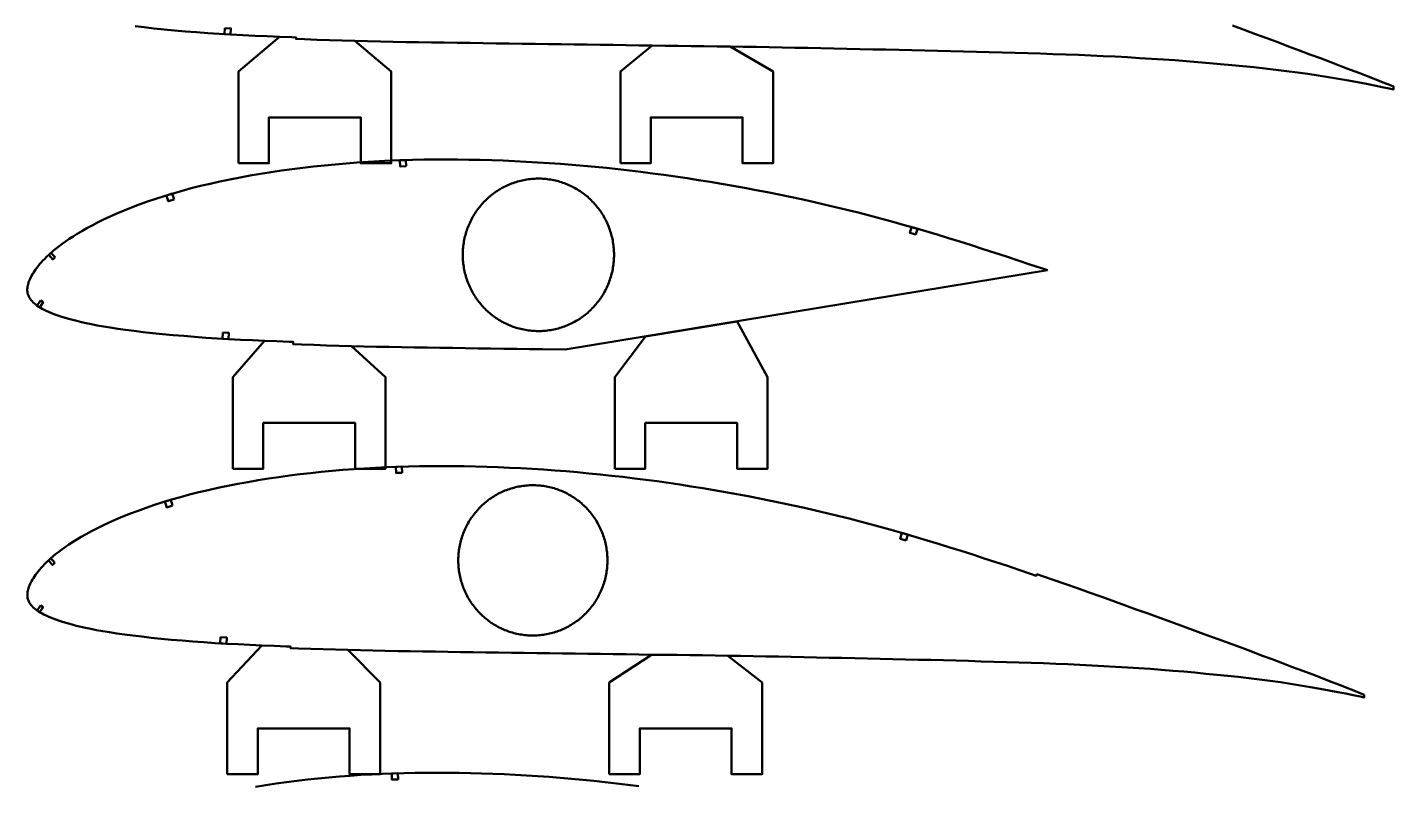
# Model space of a CAD drawing. Header units: metres. Extents: x -32 to 1074, y -15727 to -24.
# Drawn here: x -1 to 893, y -6847 to -6351 of the extents above; entities that cross this region are included whole.
import ezdxf

# ---------------------------------------------------------------- set-up
doc = ezdxf.new("R2010")
doc.units = ezdxf.units.M
doc.layers.add('Layer', color=7, linetype='Continuous', lineweight=50)

msp = doc.modelspace()

# ---------------------------------------------------------------- linework, layer by layer
at = {"layer": 'Layer', "color": 1}
for p, q in [((186.93, -6359.14), (186.93, -6359.64)), ((436.93, -6363.36), (436.93, -6363.86)), ((433.31, -6548.47), (433.31, -6548.97)), ((183.31, -6558.89), (183.31, -6559.39)), ((179.68, -6757.74), (179.68, -6758.24)), ((429.68, -6762.02), (429.68, -6762.52))]:
    msp.add_line(p, q, dxfattribs=at)
at = {"layer": 'Layer'}
for points in [[(69.39, -6350.36), (75.34, -6351.07), (81.65, -6351.76), (88.28, -6352.43), (95.17, -6353.08), (102.26, -6353.72), (109.49, -6354.31), (116.84, -6354.85), (124.33, -6355.33), (131.98, -6355.76), (139.78, -6356.17), (147.68, -6356.55), (155.69, -6356.9), (163.8, -6357.22), (171.99, -6357.54), (174.74, -6357.64), (174.7, -6358.69), (180.18, -6358.9), (188.41, -6359.19), (196.64, -6359.46), (204.89, -6359.7), (213.19, -6359.92), (221.52, -6360.13), (229.86, -6360.33), (238.2, -6360.51), (246.53, -6360.68), (254.88, -6360.82), (263.26, -6360.95), (271.69, -6361.07), (280.13, -6361.19), (288.59, -6361.32), (297.06, -6361.45), (305.55, -6361.56), (314.07, -6361.68), (322.59, -6361.79), (331.11, -6361.91), (339.63, -6362.03), (348.15, -6362.16), (356.67, -6362.28), (365.18, -6362.4), (373.7, -6362.51), (382.22, -6362.62), (390.74, -6362.74), (399.27, -6362.86), (407.79, -6362.98), (416.3, -6363.1), (424.82, -6363.21), (433.34, -6363.32), (441.85, -6363.43), (450.35, -6363.54), (458.84, -6363.66), (467.33, -6363.8), (475.82, -6363.93), (484.29, -6364.08), (492.76, -6364.23), (501.22, -6364.39), (509.68, -6364.56), (518.16, -6364.75), (526.66, -6364.94), (535.16, -6365.13), (543.66, -6365.31), (552.17, -6365.49), (560.67, -6365.67), (569.16, -6365.87), (577.66, -6366.07), (586.15, -6366.27), (594.64, -6366.46), (603.1, -6366.66), (611.55, -6366.86), (619.98, -6367.08), (628.41, -6367.31), (636.85, -6367.56), (645.28, -6367.8), (653.67, -6368.04), (662, -6368.29), (670.27, -6368.57), (678.51, -6368.87), (686.7, -6369.18), (694.82, -6369.5), (702.85, -6369.86), (710.84, -6370.26), (718.81, -6370.71), (726.75, -6371.17), (734.62, -6371.62), (742.34, -6372.07), (749.9, -6372.6), (757.44, -6373.22), (764.98, -6373.83), (772.44, -6374.43), (779.8, -6375.08), (787.12, -6375.81), (794.43, -6376.54), (801.66, -6377.22), (808.78, -6377.95), (815.87, -6378.81), (823, -6379.72), (830.09, -6380.63), (837, -6381.55), (843.76, -6382.6), (850.48, -6383.72), (857.07, -6384.85), (863.45, -6385.96), (869.51, -6387.06), (875.25, -6388.15), (880.63, -6389.16), (885.63, -6390.14), (890.23, -6391.06), (893.08, -6391.66), (893.08, -6389.83), (890.41, -6388.74), (886.11, -6387.08), (881.46, -6385.24), (876.38, -6383.26), (870.83, -6381.14), (864.87, -6378.87), (858.55, -6376.45), (851.95, -6373.93), (845.15, -6371.34), (838.29, -6368.75), (831.37, -6366.19), (824.35, -6363.54), (817.26, -6360.84), (810.04, -6358.16), (802.7, -6355.45), (795.24, -6352.72), (787.63, -6349.93)], [(69.39, -6350.36), (75.34, -6351.07), (81.65, -6351.76), (88.28, -6352.43), (95.17, -6353.08), (102.26, -6353.72), (109.49, -6354.31), (116.84, -6354.85), (124.33, -6355.33), (131.98, -6355.76), (139.78, -6356.17), (147.68, -6356.55), (155.69, -6356.9), (163.8, -6357.22), (171.99, -6357.54), (174.74, -6357.64), (174.7, -6358.69), (180.18, -6358.9), (188.41, -6359.19), (196.64, -6359.46), (204.89, -6359.7), (213.19, -6359.92), (221.52, -6360.13), (229.86, -6360.33), (238.2, -6360.51), (246.53, -6360.68), (254.88, -6360.82), (263.26, -6360.95), (271.69, -6361.07), (280.13, -6361.19), (288.59, -6361.32), (297.06, -6361.45), (305.55, -6361.56), (314.07, -6361.68), (322.59, -6361.79), (331.11, -6361.91), (339.63, -6362.03), (348.15, -6362.16), (356.67, -6362.28), (365.18, -6362.4), (373.7, -6362.51), (382.22, -6362.62), (390.74, -6362.74), (399.27, -6362.86), (407.79, -6362.98), (416.3, -6363.1), (424.82, -6363.21), (433.34, -6363.32), (441.85, -6363.43), (450.35, -6363.54), (458.84, -6363.66), (467.33, -6363.8), (475.82, -6363.93), (484.29, -6364.08), (492.76, -6364.23), (501.22, -6364.39), (509.68, -6364.56), (518.16, -6364.75), (526.66, -6364.94), (535.16, -6365.13), (543.66, -6365.31), (552.17, -6365.49), (560.67, -6365.67), (569.16, -6365.87), (577.66, -6366.07), (586.15, -6366.27), (594.64, -6366.46), (603.1, -6366.66), (611.55, -6366.86), (619.98, -6367.08), (628.41, -6367.31), (636.85, -6367.56), (645.28, -6367.8), (653.67, -6368.04), (662, -6368.29), (670.27, -6368.57), (678.51, -6368.87), (686.7, -6369.18), (694.82, -6369.5), (702.85, -6369.86), (710.84, -6370.26), (718.81, -6370.71), (726.75, -6371.17), (734.62, -6371.62), (742.34, -6372.07), (749.9, -6372.6), (757.44, -6373.22), (764.98, -6373.83), (772.44, -6374.43), (779.8, -6375.08), (787.12, -6375.81), (794.43, -6376.54), (801.66, -6377.22), (808.78, -6377.95), (815.87, -6378.81), (823, -6379.72), (830.09, -6380.63), (837, -6381.55), (843.76, -6382.6), (850.48, -6383.72), (857.07, -6384.85), (863.45, -6385.96), (869.51, -6387.06), (875.25, -6388.15), (880.63, -6389.16), (885.63, -6390.14), (890.23, -6391.06), (893.08, -6391.66), (893.08, -6389.83), (890.41, -6388.74), (886.11, -6387.08), (881.46, -6385.24), (876.38, -6383.26), (870.83, -6381.14), (864.87, -6378.87), (858.55, -6376.45), (851.95, -6373.93), (845.15, -6371.34), (838.29, -6368.75), (831.37, -6366.19), (824.35, -6363.54), (817.26, -6360.84), (810.04, -6358.16), (802.7, -6355.45), (795.24, -6352.72), (787.63, -6349.93)], [(128.09, -6351.53), (132.09, -6351.76), (131.86, -6355.75), (127.87, -6355.53), (128.09, -6351.53)], [(246.75, -6441.97), (242.76, -6442.09), (242.63, -6438.09), (246.63, -6437.97), (246.75, -6441.97)], [(94.83, -6463.74), (91, -6464.91), (89.83, -6461.09), (93.66, -6459.92), (94.83, -6463.74)], [(580.29, -6486.78), (576.45, -6485.66), (577.58, -6481.82), (581.42, -6482.94), (580.29, -6486.78)], [(16.96, -6501.61), (15.47, -6502.95), (12.79, -6499.99), (14.27, -6498.64), (16.96, -6501.61)], [(7.46, -6529.94), (9.12, -6531.05), (6.9, -6534.38), (5.23, -6533.26), (7.46, -6529.94)], [(126.7, -6550.92), (130.69, -6551.15), (130.46, -6555.14), (126.47, -6554.91), (126.7, -6550.92)], [(244.1, -6642.66), (240.1, -6642.78), (239.98, -6638.78), (243.97, -6638.66), (244.1, -6642.66)], [(93.84, -6664.19), (90.01, -6665.36), (88.84, -6661.53), (92.67, -6660.36), (93.84, -6664.19)], [(573.99, -6686.99), (570.15, -6685.86), (571.27, -6682.03), (575.11, -6683.15), (573.99, -6686.99)], [(16.82, -6701.63), (15.34, -6702.97), (12.65, -6700.01), (14.14, -6698.66), (16.82, -6701.63)], [(7.4, -6729.56), (9.06, -6730.67), (6.84, -6734), (5.18, -6732.88), (7.4, -6729.56)], [(125.3, -6750.31), (129.29, -6750.53), (129.07, -6754.53), (125.07, -6754.3), (125.3, -6750.31)], [(399.1, -6847.86), (391.73, -6846.91), (384.37, -6846.03), (377.02, -6845.19), (369.66, -6844.4), (362.31, -6843.67), (354.96, -6842.99), (347.61, -6842.37), (340.26, -6841.8), (332.9, -6841.28), (325.54, -6840.81), (318.19, -6840.4), (310.84, -6840.03), (303.49, -6839.72), (296.16, -6839.47), (288.84, -6839.27), (281.53, -6839.12), (274.24, -6839.03), (266.98, -6838.99), (259.76, -6839), (252.6, -6839.08), (245.47, -6839.22), (238.37, -6839.44), (231.27, -6839.72), (224.18, -6840.07), (217.11, -6840.48), (210.06, -6840.95), (203.03, -6841.49), (196.03, -6842.09), (189.06, -6842.76), (182.13, -6843.49), (175.25, -6844.29), (168.41, -6845.15), (161.62, -6846.08), (154.89, -6847.08), (148.22, -6848.15)], [(399.1, -6847.86), (391.73, -6846.91), (384.37, -6846.03), (377.02, -6845.19), (369.66, -6844.4), (362.31, -6843.67), (354.96, -6842.99), (347.61, -6842.37), (340.26, -6841.8), (332.9, -6841.28), (325.54, -6840.81), (318.19, -6840.4), (310.84, -6840.03), (303.49, -6839.72), (296.16, -6839.47), (288.84, -6839.27), (281.53, -6839.12), (274.24, -6839.03), (266.98, -6838.99), (259.76, -6839), (252.6, -6839.08), (245.47, -6839.22), (238.37, -6839.44), (231.27, -6839.72), (224.18, -6840.07), (217.11, -6840.48), (210.06, -6840.95), (203.03, -6841.49), (196.03, -6842.09), (189.06, -6842.76), (182.13, -6843.49), (175.25, -6844.29), (168.41, -6845.15), (161.62, -6846.08), (154.89, -6847.08), (148.22, -6848.15)], [(241.44, -6843.35), (237.44, -6843.47), (237.32, -6839.47), (241.32, -6839.35), (241.44, -6843.35)]]:
    msp.add_lwpolyline(points, dxfattribs=at)
at = {"layer": 'Layer', "color": 1}
for points in [[(136.93, -6440), (136.93, -6380), (163.8, -6357.22), (171.99, -6357.54), (174.74, -6357.64), (174.7, -6358.69), (180.18, -6358.9), (188.41, -6359.19), (196.64, -6359.46), (204.89, -6359.7), (213.19, -6359.92), (236.93, -6380), (236.93, -6440), (216.98, -6440), (216.98, -6410), (156.88, -6410), (156.88, -6440)], [(386.93, -6440), (386.93, -6380), (407.79, -6362.98), (416.3, -6363.1), (424.82, -6363.21), (433.34, -6363.32), (441.85, -6363.43), (450.35, -6363.54), (458.84, -6363.66), (486.93, -6380), (486.93, -6440), (466.98, -6440), (466.98, -6410), (406.88, -6410), (406.88, -6440)], [(383.31, -6640), (383.31, -6580), (403.31, -6553.4), (463.31, -6543.54), (483.31, -6580), (483.31, -6640), (463.36, -6640), (463.36, -6610), (403.26, -6610), (403.26, -6640)], [(133.31, -6640), (133.31, -6580), (154.01, -6556.27), (162.04, -6556.59), (170.14, -6556.9), (172.86, -6557.01), (172.8, -6558.51), (178.22, -6558.71), (186.37, -6559), (194.51, -6559.27), (202.68, -6559.5), (210.88, -6559.72), (233.31, -6580), (233.31, -6640), (213.36, -6640), (213.36, -6610), (153.26, -6610), (153.26, -6640)], [(129.68, -6840), (129.68, -6780), (152.34, -6755.64), (160.28, -6755.96), (168.29, -6756.27), (170.98, -6756.37), (170.94, -6757.42), (176.3, -6757.62), (184.36, -6757.91), (192.41, -6758.17), (200.49, -6758.41), (208.6, -6758.62), (229.68, -6780), (229.68, -6840), (209.73, -6840), (209.73, -6810), (149.63, -6810), (149.63, -6840)], [(379.68, -6840), (379.68, -6780), (407.35, -6761.73), (415.69, -6761.84), (424.02, -6761.94), (432.35, -6762.05), (440.66, -6762.16), (448.97, -6762.29), (457.28, -6762.41), (479.68, -6780), (479.68, -6840), (459.73, -6840), (459.73, -6810), (399.63, -6810), (399.63, -6840)]]:
    msp.add_lwpolyline(points, close=True, dxfattribs=at)
at = {"layer": 'Layer'}
for points in [[(666.44, -6510.14), (666.44, -6510.14), (662.58, -6508.82), (654.93, -6506.23), (647.3, -6503.68), (639.66, -6501.16), (632.03, -6498.67), (624.4, -6496.2), (616.79, -6493.77), (609.23, -6491.37), (601.73, -6489.03), (594.27, -6486.75), (586.84, -6484.53), (579.44, -6482.36), (572.04, -6480.25), (564.66, -6478.19), (557.29, -6476.18), (549.93, -6474.23), (542.57, -6472.33), (535.21, -6470.49), (527.83, -6468.7), (520.44, -6466.96), (513.03, -6465.27), (505.6, -6463.63), (498.17, -6462.04), (490.73, -6460.5), (483.27, -6459), (475.79, -6457.56), (468.29, -6456.17), (460.76, -6454.81), (453.22, -6453.51), (445.68, -6452.24), (438.13, -6451.03), (430.58, -6449.86), (423.04, -6448.74), (415.5, -6447.68), (407.97, -6446.66), (400.44, -6445.7), (392.92, -6444.79), (385.4, -6443.94), (377.88, -6443.14), (370.36, -6442.39), (362.85, -6441.69), (355.34, -6441.05), (347.82, -6440.47), (340.3, -6439.94), (332.78, -6439.46), (325.26, -6439.04), (317.74, -6438.67), (310.24, -6438.35), (302.74, -6438.09), (295.26, -6437.89), (287.79, -6437.74), (280.33, -6437.64), (272.91, -6437.6), (265.54, -6437.61), (258.21, -6437.69), (250.93, -6437.84), (243.67, -6438.06), (236.41, -6438.35), (229.16, -6438.7), (221.93, -6439.12), (214.73, -6439.61), (207.54, -6440.16), (200.38, -6440.77), (193.26, -6441.45), (186.18, -6442.2), (179.14, -6443.02), (172.15, -6443.9), (165.21, -6444.85), (158.33, -6445.87), (151.51, -6446.96), (144.74, -6448.14), (138.02, -6449.38), (131.38, -6450.67), (124.86, -6452.01), (118.48, -6453.42), (112.22, -6454.89), (106.09, -6456.44), (100.09, -6458.06), (94.2, -6459.75), (88.45, -6461.51), (82.83, -6463.33), (77.38, -6465.19), (72.09, -6467.11), (66.98, -6469.06), (62.07, -6471.03), (57.38, -6473), (52.94, -6474.96), (48.75, -6476.9), (44.82, -6478.82), (41.13, -6480.72), (37.69, -6482.58), (34.47, -6484.4), (31.48, -6486.18), (28.71, -6487.89), (26.14, -6489.56), (23.77, -6491.18), (21.58, -6492.75), (19.55, -6494.28), (17.67, -6495.77), (15.93, -6497.21), (14.31, -6498.61), (12.81, -6499.96), (11.43, -6501.28), (10.14, -6502.56), (8.95, -6503.8), (7.85, -6505.01), (6.83, -6506.19), (5.88, -6507.34), (5.01, -6508.46), (4.2, -6509.55), (3.45, -6510.64), (2.76, -6511.68), (2.13, -6512.68), (1.57, -6513.66), (1.06, -6514.65), (0.59, -6515.63), (0.18, -6516.54), (-0.17, -6517.43), (-0.46, -6518.33), (-0.7, -6519.22), (-0.9, -6520.08), (-1.05, -6520.92), (-1.16, -6521.76), (-1.21, -6522.54), (-1.21, -6523.33), (-1.15, -6524.11), (-1.01, -6524.91), (-0.81, -6525.72), (-0.53, -6526.52), (-0.19, -6527.32), (0.23, -6528.1), (0.72, -6528.88), (1.3, -6529.64), (1.95, -6530.4), (2.67, -6531.14), (3.46, -6531.87), (4.32, -6532.58), (5.25, -6533.28), (6.26, -6533.95), (7.35, -6534.62), (8.53, -6535.27), (9.8, -6535.91), (11.15, -6536.56), (12.6, -6537.21), (14.14, -6537.86), (15.78, -6538.51), (17.53, -6539.18), (19.41, -6539.84), (21.42, -6540.51), (23.59, -6541.18), (25.93, -6541.85), (28.46, -6542.55), (31.19, -6543.25), (34.14, -6543.98), (37.33, -6544.7), (40.8, -6545.43), (44.56, -6546.16), (48.66, -6546.88), (53.11, -6547.61), (57.93, -6548.34), (63.11, -6549.08), (68.64, -6549.81), (74.53, -6550.51), (80.77, -6551.19), (87.33, -6551.85), (94.15, -6552.5), (101.16, -6553.12), (108.31, -6553.71), (115.58, -6554.24), (122.99, -6554.72), (130.56, -6555.15), (138.27, -6555.55), (146.09, -6555.92), (154.01, -6556.27), (162.04, -6556.59), (170.14, -6556.9), (172.86, -6557.01), (172.8, -6558.51), (178.22, -6558.71), (186.37, -6559), (194.51, -6559.27), (202.68, -6559.5), (210.88, -6559.72), (219.13, -6559.93), (227.38, -6560.12), (235.63, -6560.31), (243.87, -6560.47), (252.13, -6560.62), (260.42, -6560.74), (268.76, -6560.86), (277.11, -6560.98), (285.48, -6561.11), (293.86, -6561.23), (302.26, -6561.35), (310.68, -6561.46), (319.11, -6561.57), (327.54, -6561.69), (335.97, -6561.81), (350.82, -6562.03), (666.44, -6510.14)], [(666.44, -6510.14), (666.44, -6510.14), (662.58, -6508.82), (654.93, -6506.23), (647.3, -6503.68), (639.66, -6501.16), (632.03, -6498.67), (624.4, -6496.2), (616.79, -6493.77), (609.23, -6491.37), (601.73, -6489.03), (594.27, -6486.75), (586.84, -6484.53), (579.44, -6482.36), (572.04, -6480.25), (564.66, -6478.19), (557.29, -6476.18), (549.93, -6474.23), (542.57, -6472.33), (535.21, -6470.49), (527.83, -6468.7), (520.44, -6466.96), (513.03, -6465.27), (505.6, -6463.63), (498.17, -6462.04), (490.73, -6460.5), (483.27, -6459), (475.79, -6457.56), (468.29, -6456.17), (460.76, -6454.81), (453.22, -6453.51), (445.68, -6452.24), (438.13, -6451.03), (430.58, -6449.86), (423.04, -6448.74), (415.5, -6447.68), (407.97, -6446.66), (400.44, -6445.7), (392.92, -6444.79), (385.4, -6443.94), (377.88, -6443.14), (370.36, -6442.39), (362.85, -6441.69), (355.34, -6441.05), (347.82, -6440.47), (340.3, -6439.94), (332.78, -6439.46), (325.26, -6439.04), (317.74, -6438.67), (310.24, -6438.35), (302.74, -6438.09), (295.26, -6437.89), (287.79, -6437.74), (280.33, -6437.64), (272.91, -6437.6), (265.54, -6437.61), (258.21, -6437.69), (250.93, -6437.84), (243.67, -6438.06), (236.41, -6438.35), (229.16, -6438.7), (221.93, -6439.12), (214.73, -6439.61), (207.54, -6440.16), (200.38, -6440.77), (193.26, -6441.45), (186.18, -6442.2), (179.14, -6443.02), (172.15, -6443.9), (165.21, -6444.85), (158.33, -6445.87), (151.51, -6446.96), (144.74, -6448.14), (138.02, -6449.38), (131.38, -6450.67), (124.86, -6452.01), (118.48, -6453.42), (112.22, -6454.89), (106.09, -6456.44), (100.09, -6458.06), (94.2, -6459.75), (88.45, -6461.51), (82.83, -6463.33), (77.38, -6465.19), (72.09, -6467.11), (66.98, -6469.06), (62.07, -6471.03), (57.38, -6473), (52.94, -6474.96), (48.75, -6476.9), (44.82, -6478.82), (41.13, -6480.72), (37.69, -6482.58), (34.47, -6484.4), (31.48, -6486.18), (28.71, -6487.89), (26.14, -6489.56), (23.77, -6491.18), (21.58, -6492.75), (19.55, -6494.28), (17.67, -6495.77), (15.93, -6497.21), (14.31, -6498.61), (12.81, -6499.96), (11.43, -6501.28), (10.14, -6502.56), (8.95, -6503.8), (7.85, -6505.01), (6.83, -6506.19), (5.88, -6507.34), (5.01, -6508.46), (4.2, -6509.55), (3.45, -6510.64), (2.76, -6511.68), (2.13, -6512.68), (1.57, -6513.66), (1.06, -6514.65), (0.59, -6515.63), (0.18, -6516.54), (-0.17, -6517.43), (-0.46, -6518.33), (-0.7, -6519.22), (-0.9, -6520.08), (-1.05, -6520.92), (-1.16, -6521.76), (-1.21, -6522.54), (-1.21, -6523.33), (-1.15, -6524.11), (-1.01, -6524.91), (-0.81, -6525.72), (-0.53, -6526.52), (-0.19, -6527.32), (0.23, -6528.1), (0.72, -6528.88), (1.3, -6529.64), (1.95, -6530.4), (2.67, -6531.14), (3.46, -6531.87), (4.32, -6532.58), (5.25, -6533.28), (6.26, -6533.95), (7.35, -6534.62), (8.53, -6535.27), (9.8, -6535.91), (11.15, -6536.56), (12.6, -6537.21), (14.14, -6537.86), (15.78, -6538.51), (17.53, -6539.18), (19.41, -6539.84), (21.42, -6540.51), (23.59, -6541.18), (25.93, -6541.85), (28.46, -6542.55), (31.19, -6543.25), (34.14, -6543.98), (37.33, -6544.7), (40.8, -6545.43), (44.56, -6546.16), (48.66, -6546.88), (53.11, -6547.61), (57.93, -6548.34), (63.11, -6549.08), (68.64, -6549.81), (74.53, -6550.51), (80.77, -6551.19), (87.33, -6551.85), (94.15, -6552.5), (101.16, -6553.12), (108.31, -6553.71), (115.58, -6554.24), (122.99, -6554.72), (130.56, -6555.15), (138.27, -6555.55), (146.09, -6555.92), (154.01, -6556.27), (162.04, -6556.59), (170.14, -6556.9), (172.86, -6557.01), (172.8, -6558.51), (178.22, -6558.71), (186.37, -6559), (194.51, -6559.27), (202.68, -6559.5), (210.88, -6559.72), (219.13, -6559.93), (227.38, -6560.12), (235.63, -6560.31), (243.87, -6560.47), (252.13, -6560.62), (260.42, -6560.74), (268.76, -6560.86), (277.11, -6560.98), (285.48, -6561.11), (293.86, -6561.23), (302.26, -6561.35), (310.68, -6561.46), (319.11, -6561.57), (327.54, -6561.69), (335.97, -6561.81), (350.82, -6562.03), (666.44, -6510.14)], [(382.81, -6500), (382.8, -6498.95), (382.77, -6497.9), (382.71, -6496.86), (382.64, -6495.81), (382.54, -6494.77), (382.42, -6493.72), (382.28, -6492.69), (382.11, -6491.65), (381.93, -6490.62), (381.72, -6489.59), (381.49, -6488.57), (381.24, -6487.55), (380.97, -6486.54), (380.68, -6485.53), (380.37, -6484.53), (380.04, -6483.54), (379.69, -6482.55), (379.31, -6481.57), (378.92, -6480.6), (378.5, -6479.64), (378.07, -6478.69), (377.61, -6477.74), (377.14, -6476.81), (376.65, -6475.89), (376.13, -6474.97), (375.6, -6474.07), (375.05, -6473.18), (374.49, -6472.3), (373.9, -6471.44), (373.29, -6470.58), (372.67, -6469.74), (372.03, -6468.92), (371.38, -6468.1), (370.7, -6467.3), (370.01, -6466.52), (369.31, -6465.75), (368.59, -6464.99), (367.85, -6464.25), (367.1, -6463.53), (366.33, -6462.82), (365.55, -6462.13), (364.75, -6461.46), (363.94, -6460.8), (363.11, -6460.16), (362.28, -6459.54), (361.43, -6458.93), (360.57, -6458.34), (359.69, -6457.78), (358.8, -6457.23), (357.91, -6456.7), (357, -6456.18), (356.08, -6455.69), (355.15, -6455.22), (354.21, -6454.77), (353.27, -6454.33), (352.31, -6453.92), (351.35, -6453.53), (350.37, -6453.16), (349.39, -6452.81), (348.41, -6452.48), (347.41, -6452.17), (346.41, -6451.88), (345.4, -6451.61), (344.39, -6451.37), (343.38, -6451.14), (342.36, -6450.94), (341.33, -6450.76), (340.3, -6450.6), (339.27, -6450.46), (338.24, -6450.35), (337.2, -6450.25), (336.16, -6450.18), (335.13, -6450.13), (334.09, -6450.1), (333.05, -6450.1), (332, -6450.11), (330.97, -6450.15), (329.93, -6450.21), (328.89, -6450.3), (327.85, -6450.4), (326.82, -6450.53), (325.79, -6450.68), (324.77, -6450.85), (323.74, -6451.04), (322.72, -6451.25), (321.71, -6451.49), (320.7, -6451.74), (319.7, -6452.02), (318.7, -6452.32), (317.71, -6452.64), (316.73, -6452.98), (315.75, -6453.34), (314.78, -6453.72), (313.82, -6454.13), (312.87, -6454.55), (311.93, -6454.99), (310.99, -6455.45), (310.07, -6455.94), (309.16, -6456.44), (308.25, -6456.96), (307.36, -6457.5), (306.48, -6458.06), (305.61, -6458.64), (304.76, -6459.23), (303.91, -6459.84), (303.08, -6460.48), (302.26, -6461.13), (301.46, -6461.79), (300.67, -6462.47), (299.9, -6463.17), (299.14, -6463.89), (298.39, -6464.62), (297.66, -6465.37), (296.95, -6466.13), (296.25, -6466.91), (295.57, -6467.7), (294.9, -6468.51), (294.26, -6469.33), (293.62, -6470.16), (293.01, -6471.01), (292.42, -6471.87), (291.84, -6472.74), (291.28, -6473.62), (290.74, -6474.52), (290.22, -6475.43), (289.71, -6476.35), (289.23, -6477.27), (288.77, -6478.21), (288.32, -6479.16), (287.9, -6480.12), (287.49, -6481.08), (287.11, -6482.06), (286.75, -6483.04), (286.4, -6484.03), (286.08, -6485.03), (285.78, -6486.03), (285.5, -6487.04), (285.24, -6488.06), (285, -6489.08), (284.78, -6490.1), (284.59, -6491.13), (284.41, -6492.17), (284.26, -6493.2), (284.13, -6494.25), (284.02, -6495.29), (283.93, -6496.33), (283.87, -6497.38), (283.82, -6498.43), (283.8, -6499.48), (283.8, -6500.52), (283.82, -6501.57), (283.87, -6502.62), (283.93, -6503.67), (284.02, -6504.71), (284.13, -6505.75), (284.26, -6506.8), (284.41, -6507.83), (284.59, -6508.87), (284.78, -6509.9), (285, -6510.92), (285.24, -6511.94), (285.5, -6512.96), (285.78, -6513.97), (286.08, -6514.97), (286.4, -6515.97), (286.75, -6516.96), (287.11, -6517.94), (287.49, -6518.92), (287.9, -6519.88), (288.32, -6520.84), (288.77, -6521.79), (289.23, -6522.73), (289.71, -6523.65), (290.22, -6524.57), (290.74, -6525.48), (291.28, -6526.38), (291.84, -6527.26), (292.42, -6528.13), (293.01, -6528.99), (293.62, -6529.84), (294.26, -6530.67), (294.9, -6531.49), (295.57, -6532.3), (296.25, -6533.09), (296.95, -6533.87), (297.66, -6534.63), (298.39, -6535.38), (299.14, -6536.11), (299.9, -6536.83), (300.67, -6537.53), (301.46, -6538.21), (302.26, -6538.87), (303.08, -6539.52), (303.91, -6540.16), (304.76, -6540.77), (305.61, -6541.36), (306.48, -6541.94), (307.36, -6542.5), (308.25, -6543.04), (309.16, -6543.56), (310.07, -6544.06), (310.99, -6544.55), (311.93, -6545.01), (312.87, -6545.45), (313.82, -6545.87), (314.78, -6546.28), (315.75, -6546.66), (316.73, -6547.02), (317.71, -6547.36), (318.7, -6547.68), (319.7, -6547.98), (320.7, -6548.26), (321.71, -6548.51), (322.72, -6548.75), (323.74, -6548.96), (324.77, -6549.15), (325.79, -6549.32), (326.82, -6549.47), (327.85, -6549.6), (328.89, -6549.7), (329.93, -6549.79), (330.97, -6549.85), (332, -6549.89), (333.05, -6549.9), (334.09, -6549.9), (335.13, -6549.87), (336.16, -6549.82), (337.2, -6549.75), (338.24, -6549.65), (339.27, -6549.54), (340.3, -6549.4), (341.33, -6549.24), (342.36, -6549.06), (343.38, -6548.86), (344.39, -6548.63), (345.4, -6548.39), (346.41, -6548.12), (347.41, -6547.83), (348.41, -6547.52), (349.39, -6547.19), (350.37, -6546.84), (351.35, -6546.47), (352.31, -6546.08), (353.27, -6545.67), (354.21, -6545.23), (355.15, -6544.78), (356.08, -6544.31), (357, -6543.82), (357.91, -6543.3), (358.8, -6542.77), (359.69, -6542.22), (360.57, -6541.66), (361.43, -6541.07), (362.28, -6540.46), (363.11, -6539.84), (363.94, -6539.2), (364.75, -6538.54), (365.55, -6537.87), (366.33, -6537.18), (367.1, -6536.47), (367.85, -6535.75), (368.59, -6535.01), (369.31, -6534.25), (370.01, -6533.48), (370.7, -6532.7), (371.38, -6531.9), (372.03, -6531.08), (372.67, -6530.26), (373.29, -6529.42), (373.9, -6528.56), (374.49, -6527.7), (375.05, -6526.82), (375.6, -6525.93), (376.13, -6525.03), (376.65, -6524.11), (377.14, -6523.19), (377.61, -6522.26), (378.07, -6521.31), (378.5, -6520.36), (378.92, -6519.4), (379.31, -6518.43), (379.69, -6517.45), (380.04, -6516.46), (380.37, -6515.47), (380.68, -6514.47), (380.97, -6513.46), (381.24, -6512.45), (381.49, -6511.43), (381.72, -6510.41), (381.93, -6509.38), (382.11, -6508.35), (382.28, -6507.31), (382.42, -6506.28), (382.54, -6505.23), (382.64, -6504.19), (382.71, -6503.14), (382.77, -6502.1), (382.8, -6501.05), (382.81, -6500)], [(873.87, -6787.91), (871.26, -6786.85), (867.05, -6785.21), (862.5, -6783.41), (857.53, -6781.48), (852.1, -6779.41), (846.26, -6777.18), (840.09, -6774.81), (833.62, -6772.35), (826.97, -6769.81), (820.26, -6767.28), (813.48, -6764.77), (806.62, -6762.18), (799.68, -6759.54), (792.61, -6756.92), (785.44, -6754.26), (778.13, -6751.59), (770.69, -6748.86), (763.13, -6746.1), (755.49, -6743.3), (747.79, -6740.49), (740.07, -6737.67), (732.34, -6734.86), (724.61, -6732.06), (716.89, -6729.27), (709.17, -6726.49), (701.47, -6723.73), (693.79, -6721), (686.15, -6718.29), (678.52, -6715.61), (670.9, -6712.96), (663.29, -6710.34), (659.53, -6709.05), (659.19, -6710.05), (655.37, -6708.74), (647.81, -6706.18), (640.25, -6703.65), (632.71, -6701.16), (625.16, -6698.7), (617.61, -6696.26), (610.08, -6693.85), (602.6, -6691.48), (595.18, -6689.17), (587.8, -6686.91), (580.46, -6684.71), (573.13, -6682.57), (565.82, -6680.48), (558.52, -6678.44), (551.23, -6676.46), (543.95, -6674.53), (536.67, -6672.65), (529.38, -6670.83), (522.09, -6669.06), (514.77, -6667.34), (507.45, -6665.67), (500.11, -6664.04), (492.75, -6662.47), (485.39, -6660.94), (478.02, -6659.47), (470.62, -6658.04), (463.2, -6656.66), (455.75, -6655.32), (448.29, -6654.03), (440.83, -6652.78), (433.37, -6651.58), (425.9, -6650.42), (418.44, -6649.32), (410.98, -6648.26), (403.53, -6647.26), (396.09, -6646.31), (388.65, -6645.41), (381.21, -6644.56), (373.77, -6643.77), (366.34, -6643.03), (358.9, -6642.34), (351.47, -6641.71), (344.04, -6641.13), (336.6, -6640.61), (329.16, -6640.14), (321.72, -6639.72), (314.29, -6639.35), (306.87, -6639.04), (299.45, -6638.78), (292.05, -6638.58), (284.66, -6638.43), (277.28, -6638.33), (269.95, -6638.29), (262.65, -6638.31), (255.4, -6638.38), (248.2, -6638.53), (241.02, -6638.75), (233.84, -6639.03), (226.67, -6639.39), (219.52, -6639.8), (212.39, -6640.28), (205.29, -6640.83), (198.21, -6641.43), (191.16, -6642.11), (184.16, -6642.85), (177.19, -6643.65), (170.28, -6644.53), (163.42, -6645.47), (156.61, -6646.47), (149.87, -6647.56), (143.17, -6648.72), (136.52, -6649.94), (129.96, -6651.22), (123.51, -6652.55), (117.19, -6653.94), (111.01, -6655.4), (104.95, -6656.93), (99, -6658.53), (93.18, -6660.21), (87.49, -6661.94), (81.94, -6663.74), (76.54, -6665.59), (71.31, -6667.48), (66.26, -6669.42), (61.4, -6671.36), (56.77, -6673.31), (52.37, -6675.25), (48.23, -6677.17), (44.34, -6679.07), (40.69, -6680.94), (37.29, -6682.78), (34.11, -6684.59), (31.15, -6686.34), (28.41, -6688.04), (25.87, -6689.69), (23.52, -6691.29), (21.35, -6692.84), (19.35, -6694.35), (17.49, -6695.82), (15.77, -6697.25), (14.17, -6698.63), (12.69, -6699.98), (11.31, -6701.28), (10.04, -6702.54), (8.87, -6703.77), (7.78, -6704.97), (6.77, -6706.14), (5.83, -6707.27), (4.97, -6708.38), (4.17, -6709.46), (3.43, -6710.53), (2.74, -6711.56), (2.12, -6712.55), (1.57, -6713.52), (1.06, -6714.5), (0.6, -6715.46), (0.19, -6716.37), (-0.15, -6717.24), (-0.44, -6718.13), (-0.68, -6719.02), (-0.88, -6719.87), (-1.03, -6720.7), (-1.13, -6721.53), (-1.18, -6722.3), (-1.18, -6723.07), (-1.12, -6723.85), (-0.99, -6724.64), (-0.78, -6725.43), (-0.51, -6726.23), (-0.17, -6727.01), (0.24, -6727.79), (0.73, -6728.55), (1.3, -6729.31), (1.94, -6730.06), (2.65, -6730.79), (3.43, -6731.51), (4.28, -6732.21), (5.2, -6732.9), (6.2, -6733.57), (7.28, -6734.23), (8.45, -6734.87), (9.7, -6735.51), (11.04, -6736.15), (12.46, -6736.79), (13.99, -6737.43), (15.61, -6738.08), (17.35, -6738.74), (19.2, -6739.39), (21.19, -6740.05), (23.34, -6740.71), (25.65, -6741.38), (28.15, -6742.07), (30.86, -6742.77), (33.77, -6743.48), (36.93, -6744.2), (40.36, -6744.92), (44.08, -6745.64), (48.13, -6746.35), (52.54, -6747.07), (57.3, -6747.8), (62.43, -6748.53), (67.9, -6749.25), (73.73, -6749.94), (79.9, -6750.61), (86.38, -6751.27), (93.13, -6751.91), (100.06, -6752.53), (107.14, -6753.11), (114.33, -6753.64), (121.66, -6754.11), (129.14, -6754.53), (136.77, -6754.93), (144.5, -6755.3), (152.34, -6755.64), (160.28, -6755.96), (168.29, -6756.27), (170.98, -6756.37), (170.94, -6757.42), (176.3, -6757.62), (184.36, -6757.91), (192.41, -6758.17), (200.49, -6758.41), (208.6, -6758.62), (216.75, -6758.82), (224.92, -6759.02), (233.08, -6759.2), (241.23, -6759.37), (249.4, -6759.51), (257.6, -6759.63), (265.84, -6759.74), (274.11, -6759.87), (282.39, -6759.99), (290.67, -6760.12), (298.98, -6760.23), (307.31, -6760.34), (315.65, -6760.45), (323.99, -6760.57), (332.33, -6760.69), (340.66, -6760.81), (349, -6760.93), (357.33, -6761.05), (365.66, -6761.15), (374, -6761.26), (382.34, -6761.38), (390.68, -6761.5), (399.02, -6761.62), (407.35, -6761.73), (415.69, -6761.84), (424.02, -6761.94), (432.35, -6762.05), (440.66, -6762.16), (448.97, -6762.29), (457.28, -6762.41), (465.58, -6762.55), (473.88, -6762.69), (482.16, -6762.84), (490.44, -6762.99), (498.72, -6763.17), (507.02, -6763.35), (515.33, -6763.54), (523.65, -6763.72), (531.97, -6763.9), (540.3, -6764.07), (548.61, -6764.25), (556.92, -6764.44), (565.24, -6764.64), (573.55, -6764.83), (581.85, -6765.02), (590.13, -6765.21), (598.4, -6765.41), (606.65, -6765.63), (614.9, -6765.86), (623.16, -6766.09), (631.41, -6766.33), (639.62, -6766.57), (647.77, -6766.82), (655.86, -6767.08), (663.92, -6767.38), (671.94, -6767.68), (679.88, -6768), (687.74, -6768.35), (695.55, -6768.74), (703.35, -6769.18), (711.12, -6769.63), (718.82, -6770.07), (726.38, -6770.51), (733.78, -6771.03), (741.15, -6771.63), (748.53, -6772.24), (755.83, -6772.82), (763.03, -6773.45), (770.2, -6774.17), (777.34, -6774.88), (784.42, -6775.55), (791.39, -6776.27), (798.32, -6777.1), (805.3, -6778), (812.24, -6778.89), (819, -6779.79), (825.61, -6780.82), (832.19, -6781.91), (838.64, -6783.02), (844.88, -6784.1), (850.82, -6785.18), (856.43, -6786.24), (861.69, -6787.24), (866.58, -6788.19), (871.09, -6789.09), (873.87, -6789.68)], [(873.87, -6787.91), (871.26, -6786.85), (867.05, -6785.21), (862.5, -6783.41), (857.53, -6781.48), (852.1, -6779.41), (846.26, -6777.18), (840.09, -6774.81), (833.62, -6772.35), (826.97, -6769.81), (820.26, -6767.28), (813.48, -6764.77), (806.62, -6762.18), (799.68, -6759.54), (792.61, -6756.92), (785.44, -6754.26), (778.13, -6751.59), (770.69, -6748.86), (763.13, -6746.1), (755.49, -6743.3), (747.79, -6740.49), (740.07, -6737.67), (732.34, -6734.86), (724.61, -6732.06), (716.89, -6729.27), (709.17, -6726.49), (701.47, -6723.73), (693.79, -6721), (686.15, -6718.29), (678.52, -6715.61), (670.9, -6712.96), (663.29, -6710.34), (659.53, -6709.05), (659.19, -6710.05), (655.37, -6708.74), (647.81, -6706.18), (640.25, -6703.65), (632.71, -6701.16), (625.16, -6698.7), (617.61, -6696.26), (610.08, -6693.85), (602.6, -6691.48), (595.18, -6689.17), (587.8, -6686.91), (580.46, -6684.71), (573.13, -6682.57), (565.82, -6680.48), (558.52, -6678.44), (551.23, -6676.46), (543.95, -6674.53), (536.67, -6672.65), (529.38, -6670.83), (522.09, -6669.06), (514.77, -6667.34), (507.45, -6665.67), (500.11, -6664.04), (492.75, -6662.47), (485.39, -6660.94), (478.02, -6659.47), (470.62, -6658.04), (463.2, -6656.66), (455.75, -6655.32), (448.29, -6654.03), (440.83, -6652.78), (433.37, -6651.58), (425.9, -6650.42), (418.44, -6649.32), (410.98, -6648.26), (403.53, -6647.26), (396.09, -6646.31), (388.65, -6645.41), (381.21, -6644.56), (373.77, -6643.77), (366.34, -6643.03), (358.9, -6642.34), (351.47, -6641.71), (344.04, -6641.13), (336.6, -6640.61), (329.16, -6640.14), (321.72, -6639.72), (314.29, -6639.35), (306.87, -6639.04), (299.45, -6638.78), (292.05, -6638.58), (284.66, -6638.43), (277.28, -6638.33), (269.95, -6638.29), (262.65, -6638.31), (255.4, -6638.38), (248.2, -6638.53), (241.02, -6638.75), (233.84, -6639.03), (226.67, -6639.39), (219.52, -6639.8), (212.39, -6640.28), (205.29, -6640.83), (198.21, -6641.43), (191.16, -6642.11), (184.16, -6642.85), (177.19, -6643.65), (170.28, -6644.53), (163.42, -6645.47), (156.61, -6646.47), (149.87, -6647.56), (143.17, -6648.72), (136.52, -6649.94), (129.96, -6651.22), (123.51, -6652.55), (117.19, -6653.94), (111.01, -6655.4), (104.95, -6656.93), (99, -6658.53), (93.18, -6660.21), (87.49, -6661.94), (81.94, -6663.74), (76.54, -6665.59), (71.31, -6667.48), (66.26, -6669.42), (61.4, -6671.36), (56.77, -6673.31), (52.37, -6675.25), (48.23, -6677.17), (44.34, -6679.07), (40.69, -6680.94), (37.29, -6682.78), (34.11, -6684.59), (31.15, -6686.34), (28.41, -6688.04), (25.87, -6689.69), (23.52, -6691.29), (21.35, -6692.84), (19.35, -6694.35), (17.49, -6695.82), (15.77, -6697.25), (14.17, -6698.63), (12.69, -6699.98), (11.31, -6701.28), (10.04, -6702.54), (8.87, -6703.77), (7.78, -6704.97), (6.77, -6706.14), (5.83, -6707.27), (4.97, -6708.38), (4.17, -6709.46), (3.43, -6710.53), (2.74, -6711.56), (2.12, -6712.55), (1.57, -6713.52), (1.06, -6714.5), (0.6, -6715.46), (0.19, -6716.37), (-0.15, -6717.24), (-0.44, -6718.13), (-0.68, -6719.02), (-0.88, -6719.87), (-1.03, -6720.7), (-1.13, -6721.53), (-1.18, -6722.3), (-1.18, -6723.07), (-1.12, -6723.85), (-0.99, -6724.64), (-0.78, -6725.43), (-0.51, -6726.23), (-0.17, -6727.01), (0.24, -6727.79), (0.73, -6728.55), (1.3, -6729.31), (1.94, -6730.06), (2.65, -6730.79), (3.43, -6731.51), (4.28, -6732.21), (5.2, -6732.9), (6.2, -6733.57), (7.28, -6734.23), (8.45, -6734.87), (9.7, -6735.51), (11.04, -6736.15), (12.46, -6736.79), (13.99, -6737.43), (15.61, -6738.08), (17.35, -6738.74), (19.2, -6739.39), (21.19, -6740.05), (23.34, -6740.71), (25.65, -6741.38), (28.15, -6742.07), (30.86, -6742.77), (33.77, -6743.48), (36.93, -6744.2), (40.36, -6744.92), (44.08, -6745.64), (48.13, -6746.35), (52.54, -6747.07), (57.3, -6747.8), (62.43, -6748.53), (67.9, -6749.25), (73.73, -6749.94), (79.9, -6750.61), (86.38, -6751.27), (93.13, -6751.91), (100.06, -6752.53), (107.14, -6753.11), (114.33, -6753.64), (121.66, -6754.11), (129.14, -6754.53), (136.77, -6754.93), (144.5, -6755.3), (152.34, -6755.64), (160.28, -6755.96), (168.29, -6756.27), (170.98, -6756.37), (170.94, -6757.42), (176.3, -6757.62), (184.36, -6757.91), (192.41, -6758.17), (200.49, -6758.41), (208.6, -6758.62), (216.75, -6758.82), (224.92, -6759.02), (233.08, -6759.2), (241.23, -6759.37), (249.4, -6759.51), (257.6, -6759.63), (265.84, -6759.74), (274.11, -6759.87), (282.39, -6759.99), (290.67, -6760.12), (298.98, -6760.23), (307.31, -6760.34), (315.65, -6760.45), (323.99, -6760.57), (332.33, -6760.69), (340.66, -6760.81), (349, -6760.93), (357.33, -6761.05), (365.66, -6761.15), (374, -6761.26), (382.34, -6761.38), (390.68, -6761.5), (399.02, -6761.62), (407.35, -6761.73), (415.69, -6761.84), (424.02, -6761.94), (432.35, -6762.05), (440.66, -6762.16), (448.97, -6762.29), (457.28, -6762.41), (465.58, -6762.55), (473.88, -6762.69), (482.16, -6762.84), (490.44, -6762.99), (498.72, -6763.17), (507.02, -6763.35), (515.33, -6763.54), (523.65, -6763.72), (531.97, -6763.9), (540.3, -6764.07), (548.61, -6764.25), (556.92, -6764.44), (565.24, -6764.64), (573.55, -6764.83), (581.85, -6765.02), (590.13, -6765.21), (598.4, -6765.41), (606.65, -6765.63), (614.9, -6765.86), (623.16, -6766.09), (631.41, -6766.33), (639.62, -6766.57), (647.77, -6766.82), (655.86, -6767.08), (663.92, -6767.38), (671.94, -6767.68), (679.88, -6768), (687.74, -6768.35), (695.55, -6768.74), (703.35, -6769.18), (711.12, -6769.63), (718.82, -6770.07), (726.38, -6770.51), (733.78, -6771.03), (741.15, -6771.63), (748.53, -6772.24), (755.83, -6772.82), (763.03, -6773.45), (770.2, -6774.17), (777.34, -6774.88), (784.42, -6775.55), (791.39, -6776.27), (798.32, -6777.1), (805.3, -6778), (812.24, -6778.89), (819, -6779.79), (825.61, -6780.82), (832.19, -6781.91), (838.64, -6783.02), (844.88, -6784.1), (850.82, -6785.18), (856.43, -6786.24), (861.69, -6787.24), (866.58, -6788.19), (871.09, -6789.09), (873.87, -6789.68)], [(378.5, -6700), (378.49, -6698.97), (378.45, -6697.93), (378.4, -6696.9), (378.32, -6695.87), (378.23, -6694.84), (378.11, -6693.81), (377.97, -6692.79), (377.81, -6691.77), (377.63, -6690.75), (377.42, -6689.74), (377.2, -6688.73), (376.95, -6687.72), (376.69, -6686.73), (376.4, -6685.73), (376.09, -6684.75), (375.76, -6683.77), (375.41, -6682.79), (375.05, -6681.83), (374.66, -6680.87), (374.25, -6679.92), (373.82, -6678.99), (373.37, -6678.06), (372.91, -6677.13), (372.42, -6676.22), (371.91, -6675.32), (371.39, -6674.44), (370.85, -6673.56), (370.29, -6672.69), (369.71, -6671.84), (369.11, -6671), (368.5, -6670.17), (367.87, -6669.35), (367.22, -6668.55), (366.56, -6667.76), (365.88, -6666.99), (365.18, -6666.23), (364.47, -6665.48), (363.74, -6664.76), (363, -6664.04), (362.24, -6663.34), (361.47, -6662.66), (360.69, -6662), (359.89, -6661.35), (359.08, -6660.72), (358.25, -6660.1), (357.41, -6659.51), (356.56, -6658.93), (355.7, -6658.37), (354.83, -6657.83), (353.94, -6657.3), (353.05, -6656.8), (352.14, -6656.31), (351.22, -6655.85), (350.3, -6655.4), (349.36, -6654.98), (348.42, -6654.57), (347.47, -6654.18), (346.51, -6653.81), (345.55, -6653.47), (344.57, -6653.14), (343.59, -6652.84), (342.61, -6652.55), (341.61, -6652.29), (340.62, -6652.05), (339.61, -6651.83), (338.61, -6651.63), (337.6, -6651.45), (336.58, -6651.29), (335.57, -6651.16), (334.55, -6651.04), (333.52, -6650.95), (332.5, -6650.88), (331.48, -6650.83), (330.45, -6650.8), (329.43, -6650.8), (328.4, -6650.82), (327.38, -6650.85), (326.35, -6650.91), (325.33, -6650.99), (324.31, -6651.1), (323.29, -6651.22), (322.27, -6651.37), (321.26, -6651.54), (320.25, -6651.72), (319.25, -6651.94), (318.25, -6652.17), (317.25, -6652.42), (316.27, -6652.69), (315.28, -6652.99), (314.31, -6653.3), (313.34, -6653.64), (312.37, -6654), (311.42, -6654.37), (310.47, -6654.77), (309.53, -6655.19), (308.6, -6655.62), (307.68, -6656.08), (306.77, -6656.55), (305.87, -6657.05), (304.98, -6657.56), (304.1, -6658.1), (303.23, -6658.65), (302.38, -6659.22), (301.53, -6659.8), (300.7, -6660.41), (299.88, -6661.03), (299.08, -6661.67), (298.28, -6662.33), (297.5, -6663), (296.74, -6663.69), (295.99, -6664.4), (295.26, -6665.12), (294.54, -6665.85), (293.83, -6666.61), (293.14, -6667.37), (292.47, -6668.15), (291.82, -6668.95), (291.18, -6669.76), (290.56, -6670.58), (289.95, -6671.42), (289.36, -6672.26), (288.79, -6673.12), (288.24, -6674), (287.71, -6674.88), (287.2, -6675.77), (286.7, -6676.68), (286.22, -6677.59), (285.77, -6678.52), (285.33, -6679.45), (284.91, -6680.4), (284.51, -6681.35), (284.13, -6682.31), (283.77, -6683.28), (283.43, -6684.26), (283.12, -6685.24), (282.82, -6686.23), (282.54, -6687.22), (282.29, -6688.23), (282.05, -6689.23), (281.84, -6690.24), (281.64, -6691.26), (281.47, -6692.28), (281.32, -6693.3), (281.19, -6694.33), (281.09, -6695.35), (281, -6696.38), (280.93, -6697.42), (280.89, -6698.45), (280.87, -6699.48), (280.87, -6700.52), (280.89, -6701.55), (280.93, -6702.58), (281, -6703.62), (281.09, -6704.65), (281.19, -6705.67), (281.32, -6706.7), (281.47, -6707.72), (281.64, -6708.74), (281.84, -6709.76), (282.05, -6710.77), (282.29, -6711.77), (282.54, -6712.78), (282.82, -6713.77), (283.12, -6714.76), (283.43, -6715.74), (283.77, -6716.72), (284.13, -6717.69), (284.51, -6718.65), (284.91, -6719.6), (285.33, -6720.55), (285.77, -6721.48), (286.22, -6722.41), (286.7, -6723.32), (287.2, -6724.23), (287.71, -6725.12), (288.24, -6726), (288.79, -6726.88), (289.36, -6727.74), (289.95, -6728.58), (290.56, -6729.42), (291.18, -6730.24), (291.82, -6731.05), (292.47, -6731.85), (293.14, -6732.63), (293.83, -6733.39), (294.54, -6734.15), (295.26, -6734.88), (295.99, -6735.6), (296.74, -6736.31), (297.5, -6737), (298.28, -6737.67), (299.08, -6738.33), (299.88, -6738.97), (300.7, -6739.59), (301.53, -6740.2), (302.38, -6740.78), (303.23, -6741.35), (304.1, -6741.9), (304.98, -6742.44), (305.87, -6742.95), (306.77, -6743.45), (307.68, -6743.92), (308.6, -6744.38), (309.53, -6744.81), (310.47, -6745.23), (311.42, -6745.63), (312.37, -6746), (313.34, -6746.36), (314.31, -6746.7), (315.28, -6747.01), (316.27, -6747.31), (317.25, -6747.58), (318.25, -6747.83), (319.25, -6748.06), (320.25, -6748.28), (321.26, -6748.46), (322.27, -6748.63), (323.29, -6748.78), (324.31, -6748.9), (325.33, -6749.01), (326.35, -6749.09), (327.38, -6749.15), (328.4, -6749.18), (329.43, -6749.2), (330.45, -6749.2), (331.48, -6749.17), (332.5, -6749.12), (333.52, -6749.05), (334.55, -6748.96), (335.57, -6748.84), (336.58, -6748.71), (337.6, -6748.55), (338.61, -6748.37), (339.61, -6748.17), (340.62, -6747.95), (341.61, -6747.71), (342.61, -6747.45), (343.59, -6747.16), (344.57, -6746.86), (345.55, -6746.53), (346.51, -6746.19), (347.47, -6745.82), (348.42, -6745.43), (349.36, -6745.02), (350.3, -6744.6), (351.22, -6744.15), (352.14, -6743.69), (353.05, -6743.2), (353.94, -6742.7), (354.83, -6742.17), (355.7, -6741.63), (356.56, -6741.07), (357.41, -6740.49), (358.25, -6739.9), (359.08, -6739.28), (359.89, -6738.65), (360.69, -6738), (361.47, -6737.34), (362.24, -6736.66), (363, -6735.96), (363.74, -6735.24), (364.47, -6734.52), (365.18, -6733.77), (365.88, -6733.01), (366.56, -6732.24), (367.22, -6731.45), (367.87, -6730.65), (368.5, -6729.83), (369.11, -6729), (369.71, -6728.16), (370.29, -6727.31), (370.85, -6726.44), (371.39, -6725.56), (371.91, -6724.68), (372.42, -6723.78), (372.91, -6722.87), (373.37, -6721.94), (373.82, -6721.01), (374.25, -6720.08), (374.66, -6719.13), (375.05, -6718.17), (375.41, -6717.21), (375.76, -6716.23), (376.09, -6715.25), (376.4, -6714.27), (376.69, -6713.27), (376.95, -6712.28), (377.2, -6711.27), (377.42, -6710.26), (377.63, -6709.25), (377.81, -6708.23), (377.97, -6707.21), (378.11, -6706.19), (378.23, -6705.16), (378.32, -6704.13), (378.4, -6703.1), (378.45, -6702.07), (378.49, -6701.03), (378.5, -6700)]]:
    msp.add_lwpolyline(points, close=True, dxfattribs=at)

doc.saveas('drawing.dxf')
